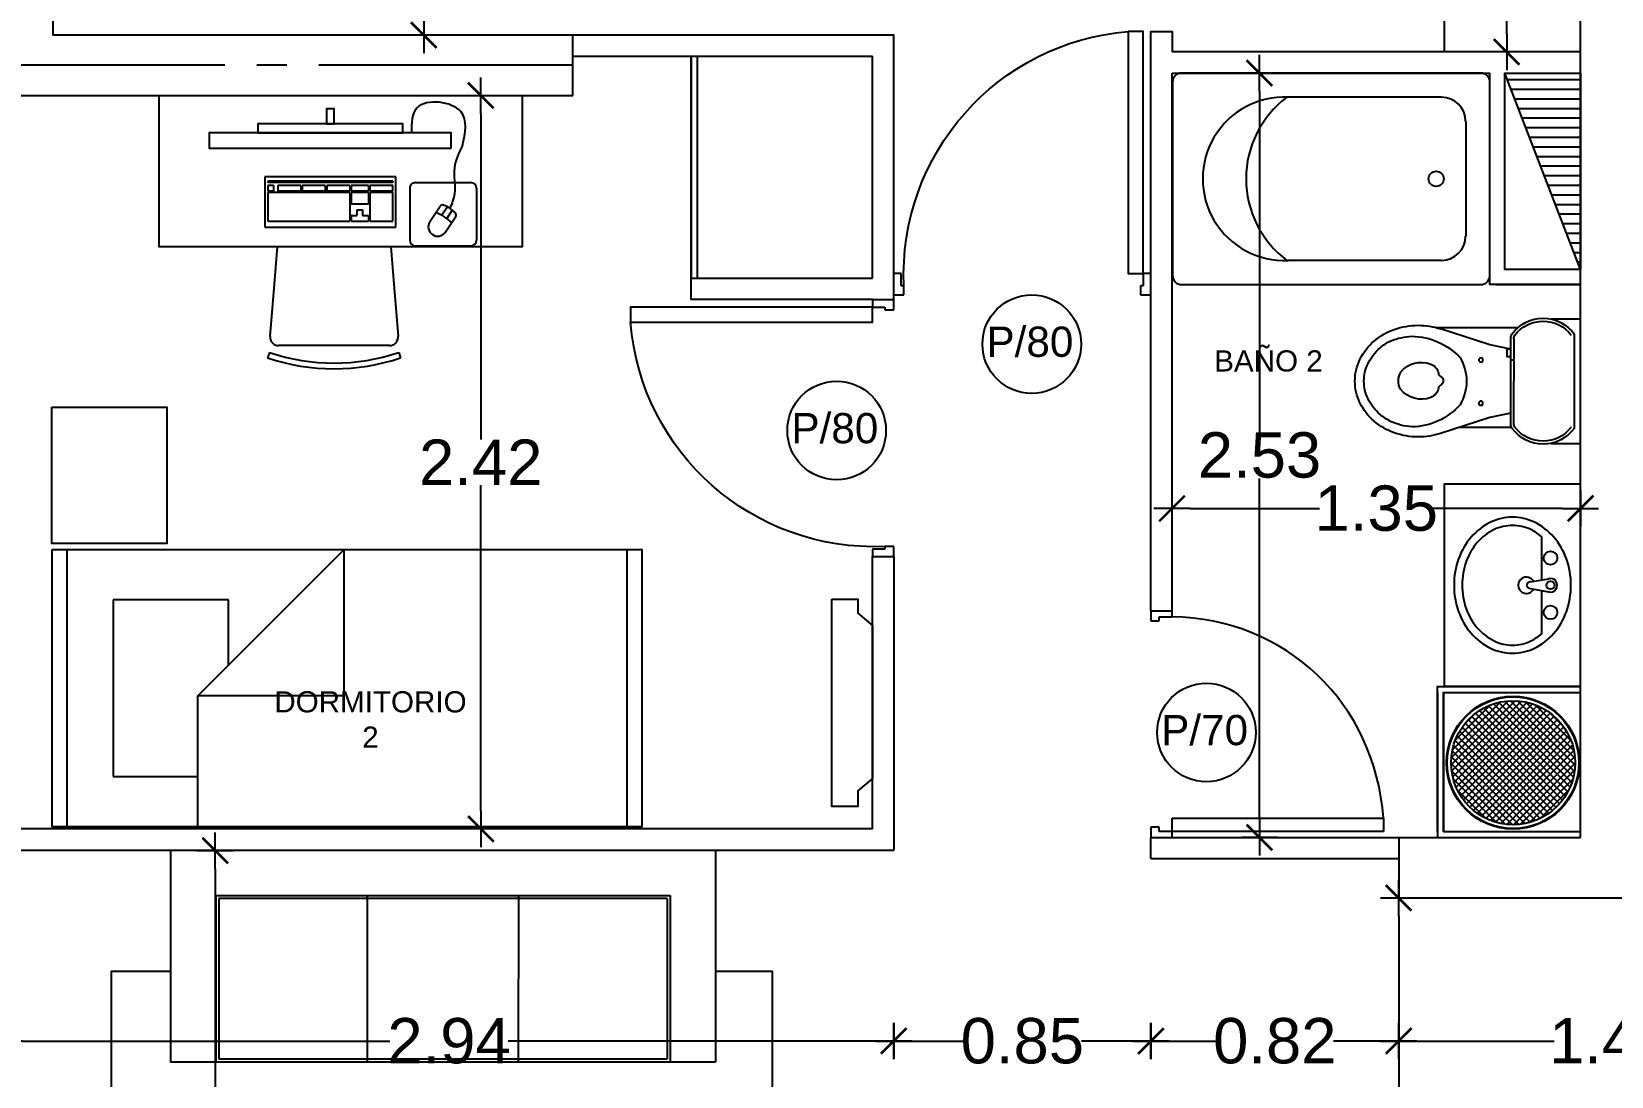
# Model space of a CAD drawing. Header units: millimetres. Extents: x 1217 to 2428, y 234 to 644.
# Drawn here: x 2354.52 to 2359.74, y 488.04 to 491.49 of the extents above; entities that cross this region are included whole.
import ezdxf

# ---------------------------------------------------------------- set-up
doc = ezdxf.new("R2010")
doc.units = ezdxf.units.MM
doc.linetypes.add('ACAD_ISO04W100', pattern=[30, 24, -3, 0, -3])
doc.layers.get('0').update_dxf_attribs({"lineweight": 5})
for name, color, linetype in [('0.1', 251, 'Continuous'), ('0.3', 6, 'Continuous'), ('ARTEFACTOS', 4, 'Continuous'), ('COTAS', 252, 'Continuous'), ('COTAS INTERIORES', 3, 'Continuous'), ('Ejes', 8, 'Continuous'), ('Muebles', 8, 'Continuous'), ('muros', 7, 'Continuous'), ('PUERTAS', 2, 'Continuous'), ('SHAFT', 3, 'Continuous'), ('Texto', 1, 'Continuous')]:
    doc.layers.add(name, color=color, linetype=linetype)
doc.styles.add('INTERARQ', font='arial.ttf')
doc.styles.get("Standard").update_dxf_attribs({"font": 'arial.ttf'})
doc.dimstyles.new('ESCALA_1-50', dxfattribs={"dimtxt": 0.15, "dimasz": 0.06, "dimexe": 0.18, "dimexo": 0.0625, "dimgap": 0, "dimtad": 0, "dimtih": 1, "dimtoh": 1, "dimzin": 0, "dimdsep": 46, "dimtxsty": 'INTERARQ', "dimblk": 'DIMTICK', "dimcen": 0, "dimse1": 1, "dimse2": 1, "dimclrd": 256, "dimclre": 1, "dimclrt": 2, "dimadec": 0, "dimazin": 0, "dimtfac": 4.5, "dimtofl": 0, "dimtmove": 2, "dimatfit": 3, "dimldrblk": 'DIMTICK', "dimfxl": 1, "dimtolj": 1, "dimtzin": 0, "dimarcsym": 0})

# ---------------------------------------------------------------- blocks, each defined once
blk = doc.blocks.new('sillon 150')
at = {"layer": 'ARTEFACTOS'}
for p, q in [((1.151, 0.05), (-0.651, 0.05)), ((-0.651, 0.05), (-0.651, -0.6515)), ((1.151, 0.05), (1.151, -0.6515)), ((1.001, -0.1), (-0.501, -0.1)), ((-0.501, -0.1), (-0.501, -0.6515)), ((0.001, -0.1), (0.001, -0.6515)), ((0.501, -0.1), (0.501, -0.6515)), ((1.001, -0.1), (1.001, -0.6515)), ((-0.501, -0.1098), (-0.501, -0.1098)), ((-0.491, -0.11), (0.991, -0.1103)), ((-0.491, -0.11), (-0.491, -0.6415)), ((0.991, -0.1103), (0.991, -0.6415)), ((-0.651, -0.6515), (-0.501, -0.6515)), ((-0.501, -0.6515), (1.001, -0.6515)), ((-0.491, -0.6415), (0.991, -0.6415)), ((1.001, -0.6515), (1.151, -0.6515))]:
    blk.add_line(p, q, dxfattribs=at)
blk = doc.blocks.new('P80')
at = {"layer": 'PUERTAS'}
for p, q in [((-0.07, 0.825), (-0.07, 0.85)), ((0, 0.85), (0, 0.8162)), ((-0.03, 0.825), (-0.07, 0.825)), ((-0.03, 0.8162), (-0.03, 0.825)), ((0, 0.8162), (-0.03, 0.8162)), ((-0.07, 0.025), (-0.03, 0.025)), ((-0.07, 0), (-0.07, 0.025)), ((-0.03, 0.0338), (0, 0.0338)), ((-0.03, 0.025), (-0.03, 0.0338)), ((0, 0.0338), (0, 0))]:
    blk.add_line(p, q, dxfattribs=at)
blk.add_lwpolyline([(-0.87, 0.075), (-0.07, 0.075), (-0.07, 0.025), (-0.87, 0.025)], close=True, dxfattribs=at)
blk.add_arc((-0.0663, 0.0108), 0.8063, 87.4193, 175.4329, dxfattribs=at)
blk = doc.blocks.new('Van1-pla')
at = {"color": 8}
for p, q in [((-2.16, 42.32), (-18.03, 42.32)), ((-1.41, 37.99), (-2.71, 45.49)), ((0.99, 37.99), (2.29, 45.49)), ((17.6, 42.32), (1.74, 42.32))]:
    blk.add_line(p, q, dxfattribs=at)
blk.add_lwpolyline([(-25.21, 31.5, 0.112687), (-23.37, 23.44, 0.103282), (-17.89, 16.3, 0.092276), (-9.94, 11.68, 0.085761), (-0.21, 10, 0.085761), (9.52, 11.68, 0.092276), (17.47, 16.3, 0.103282), (22.95, 23.44, 0.112687), (24.79, 31.5, 0.112687), (22.95, 39.56, 0.103282), (17.47, 46.7, 0.092276), (9.52, 51.32, 0.085761), (-0.21, 53, 0.085761), (-9.94, 51.32, 0.092276), (-17.89, 46.7, 0.103282), (-23.37, 39.56, 0.112687)], format="xyb", close=True, dxfattribs=at)
for points in [[(-18.03, 42.32, 0.063934), (-20.67, 38.26, 0.112687), (-22.21, 31.5, 0.112687)], [(-22.21, 31.5, 0.112687), (-20.67, 24.74, 0.103282), (-15.93, 18.57, 0.092276), (-8.94, 14.51, 0.085761), (-0.21, 13, 0.085761), (8.51, 14.51, 0.092276), (15.51, 18.57, 0.103282), (20.25, 24.74, 0.112687), (21.79, 31.5, 0.112687), (20.25, 38.26, 0.063934), (17.6, 42.32, 0.092276)]]:
    blk.add_lwpolyline(points, format="xyb", dxfattribs=at)
for centre, radius in [((-10.21, 45.49), 2.5), ((-0.21, 45.49), 1.5), ((9.79, 45.49), 2.5)]:
    blk.add_circle(centre, radius, dxfattribs=at)
for centre, radius, start, end in [((-0.21, 45.49), 2.5, 340.33287, 199.66713), ((-0.21, 36.6), 3, 118.18244, 61.81756), ((-0.21, 37.99), 1.2, 180, 0)]:
    blk.add_arc(centre, radius, start, end, dxfattribs=at)
blk = doc.blocks.new('vmxvm')
at = {"layer": 'ARTEFACTOS'}
for p, q in [((384488.8948, 7753140.0279, 0), (384489.2744, 7753140.0279, 0)), ((384488.8149, 7753139.9479, 0), (384488.8149, 7753139.8085, 0)), ((384489.3543, 7753139.9479, 0), (384489.3543, 7753139.8085, 0)), ((384488.735, 7753139.8085, 0), (384488.735, 7753139.089, 0)), ((384488.8149, 7753139.8085, 0), (384488.8146, 7753139.4288, 0)), ((384489.3543, 7753139.8085, 0), (384489.3543, 7753139.441, 0)), ((384489.4342, 7753139.089, 0), (384489.4342, 7753139.8085, 0)), ((384488.765, 7753139.059, 0), (384489.4042, 7753139.059, 0))]:
    blk.add_line(p, q, dxfattribs=at)
at = {"layer": 'ARTEFACTOS', "elevation": 0}
blk.add_lwpolyline([(384489.4342, 7753139.8085), (384489.4342, 7753140.0778, 0.414214), (384489.4042, 7753140.1078), (384488.765, 7753140.1078, 0.414214), (384488.735, 7753140.0778), (384488.735, 7753139.8085)], format="xyb", dxfattribs=at)
at = {"layer": 'ARTEFACTOS'}
blk.add_circle((384489.0846, 7753139.9305, 0), 0.025, dxfattribs=at)
for centre, radius, start, end in [((384488.8948, 7753139.9479, 0), 0.0799, 90, 180), ((384489.2744, 7753139.9479, 0), 0.0799, 0, 90), ((384489.0846, 7753139.4288, 0), 0.27, 177.4079, 2.5921), ((384489.0846, 7753139.6386, 0), 0.3366, 216.7598, 323.2402), ((384488.765, 7753139.089, 0), 0.03, 180, 270), ((384489.4042, 7753139.089, 0), 0.03, 270, 0)]:
    blk.add_arc(centre, radius, start, end, dxfattribs=at)
blk = doc.blocks.new('wc')
at = {"layer": 'ARTEFACTOS', "color": 8}
for p, q in [((0.0667, 0.3584), (-0.0303, 0.3584)), ((0.4474, 0.3297), (0.1774, 0.3297)), ((0.2693, 0.2723), (0.4328, 0.3255)), ((-0.0104, -0.0028), (-0.0104, 0.3078)), ((0.1906, 0.2929), (0.1906, 0.1525)), ((0.2006, 0.0088), (0.2006, 0.2962)), ((0.2006, 0.2586), (0.2693, 0.2723)), ((0.2006, 0.2232), (0.1906, 0.2232)), ((0.2006, 0.2584), (0.2115, 0.2584)), ((0.2006, 0.2325), (0.2115, 0.2325)), ((0.2135, 0.2564), (0.2135, 0.2345)), ((0.1906, 0.0121), (0.1906, 0.1525)), ((0.1867, 0.0003), (0.1863, 0.0003)), ((0.3689, 0.0003), (0.1987, 0.0003)), ((0.2006, 0.0464), (0.2693, 0.0327)), ((0.2693, 0.0327), (0.4328, -0.0205)), ((0.0684, -0.0537), (-0.0303, -0.0537))]:
    blk.add_line(p, q, dxfattribs=at)
for centre in [(0.2994, 0.2224), (0.2994, 0.0796)]:
    blk.add_circle(centre, 0.00699, dxfattribs=at)
for centre, radius, start, end in [((0.0933, 0.2339), 0.1272, 35.4669, 144.5331), ((0.0933, 0.2339), 0.1172, 37.3062, 142.6938), ((0.5066, 0.0988), 0.2384, 90, 108.0194), ((0.5066, 0.0988), 0.2384, 70.5417, 90), ((0.5159, 0.125), 0.2106, 49.5378, 70.5417), ((0.1706, 0.2929), 0.02, 0, 37.3062), ((0.1806, 0.2962), 0.02, 0, 35.4669), ((0.5327, 0.0739), 0.2274, 91.2506, 136.4359), ((0.5124, 0.0619), 0.2399, 69.233, 86.3288), ((0.5159, 0.125), 0.1806, 49.5378, 63.1436), ((0.5301, 0.1418), 0.1586, 25.9026, 49.5378), ((0.5301, 0.1418), 0.1886, 25.9026, 49.5378), ((0.2115, 0.2564), 0.002, 0, 90), ((0.2115, 0.2345), 0.002, 270, 0), ((0.5031, 0.1526), 0.156, 149.9827, 210.1211), ((0.4966, 0.1263), 0.0883, 39.3794, 110.9889), ((0.5522, 0.1525), 0.1341, 0, 25.9026), ((0.5522, 0.1525), 0.164, 0, 25.9026), ((0.4398, 0.1536), 0.0161, 125.934, 233.3996), ((0.4202, 0.187), 0.0227, 296.4163, 327.7225), ((0.5047, 0.167), 0.0658, 170.0192, 173.1517), ((0.4793, 0.1715), 0.0399, 110.9889, 170.0192), ((0.5102, 0.1534), 0.0618, 333.0725, 27.908), ((0.4202, 0.1202), 0.0227, 32.2775, 64.0078), ((0.5047, 0.1402), 0.0658, 186.8483, 189.9808), ((0.4793, 0.1357), 0.0399, 189.9808, 249.0111), ((0.4966, 0.1809), 0.0883, 249.0111, 321.1211), ((0.5522, 0.1525), 0.1341, 334.0974, 0), ((0.5522, 0.1525), 0.164, 334.0974, 0), ((0.5315, 0.2205), 0.2193, 221.8152, 269.0461), ((0.5301, 0.1632), 0.1586, 310.4622, 334.0974), ((0.5301, 0.1632), 0.1886, 310.4622, 334.0974), ((0.1706, 0.0121), 0.02, 322.6938, 0), ((0.1806, 0.0088), 0.02, 324.5331, 0), ((0.5116, 0.2113), 0.2107, 274.4195, 294.2912), ((0.5159, 0.18), 0.2106, 289.4583, 310.4622), ((0.5159, 0.18), 0.1806, 297.1692, 310.4622), ((0.0933, 0.0711), 0.1272, 215.4669, 324.5331), ((0.0933, 0.0711), 0.1172, 217.3062, 322.6938), ((0.5066, 0.2062), 0.2384, 251.9806, 270), ((0.5066, 0.2062), 0.2384, 270, 289.4583)]:
    blk.add_arc(centre, radius, start, end, dxfattribs=at)
blk = doc.blocks.new('Cama 1Pl')
at = {"layer": 'ARTEFACTOS'}
for p, q in [((-1.9012, -0.4572), (-1.9012, 0.4572)), ((-0.4826, 0.4572), (-0.4826, 0.0254)), ((-0.0508, 0.4572), (-0.0508, -0.4572)), ((-0.2032, 0.2921), (-0.4826, 0.2921)), ((-0.2032, -0.2921), (-0.2032, 0.2921)), ((-0.9652, -0.4572), (-0.9652, 0.0254)), ((-0.4826, 0.0254), (-0.9652, -0.4572)), ((-0.9652, 0.0254), (-0.4826, 0.0254)), ((-0.5842, -0.0762), (-0.5842, -0.2921)), ((-0.5842, -0.2921), (-0.2032, -0.2921))]:
    blk.add_line(p, q, dxfattribs=at)
blk.add_lwpolyline([(0, -0.4572), (0, 0.4572), (-1.952, 0.4572), (-1.952, -0.4572)], close=True, dxfattribs=at)
blk = doc.blocks.new('DFDFDFDFDDFGGG')
at = {"layer": 'PUERTAS'}
for p, q in [((381629.6763, 7752659.5205), (381629.6427, 7752659.5205)), ((381629.6763, 7752659.4936), (381629.6763, 7752659.5205)), ((381630.359, 7752659.5205), (381630.359, 7752659.4936)), ((381630.3927, 7752659.5205), (381630.359, 7752659.5205)), ((381629.6629, 7752659.4936), (381629.6763, 7752659.4936)), ((381629.6629, 7752659.4505), (381629.6629, 7752659.4936)), ((381630.359, 7752659.4936), (381630.3725, 7752659.4936)), ((381630.3725, 7752659.4936), (381630.3725, 7752659.4505)), ((381629.6427, 7752659.4505), (381629.6629, 7752659.4505)), ((381629.6628, 7752658.7508), (381629.6629, 7752659.4505)), ((381629.6629, 7752659.4505), (381629.7061, 7752659.4505)), ((381629.7061, 7752659.4505), (381629.706, 7752658.7508)), ((381630.3725, 7752659.4505), (381630.3927, 7752659.4505)), ((381629.706, 7752658.7508), (381629.6628, 7752658.7508))]:
    blk.add_line(p, q, dxfattribs=at)
blk.add_ellipse((381629.5787, 7752659.5294), major_axis=(-0.6336, 0.5233), ratio=0.91419, start_param=2.378631, end_param=3.775075, dxfattribs=at)
blk = doc.blocks.new('DIMTICK')
at = {"color": 1}
for p, q in [((0, 1), (0, -1)), ((-1, 0), (1, 0))]:
    blk.add_line(p, q, dxfattribs=at)
at = {"color": 3, "const_width": 0.141}
blk.add_lwpolyline([(0.707, 0.707), (-0.707, -0.707)], dxfattribs=at)
blk = doc.blocks.new('*D316')
at = {"layer": 'COTAS', "lineweight": -2, "ltscale": 3, "transparency": 16777216}
for p, q in [((2352.389, 488.7253), (2352.389, 487.5819)), ((2352.389, 486.2853), (2352.389, 487.4287))]:
    blk.add_line(p, q, dxfattribs=at)
at = {"layer": 'Defpoints', "color": 0, "ltscale": 3, "transparency": 16777216}
for p in [(2352.389, 488.7853), (2354.8036, 488.7853, 0), (2353.0784, 486.2253)]:
    blk.add_point(p, dxfattribs=at)
at = {"layer": 'COTAS', "lineweight": -2, "ltscale": 3, "transparency": 16777216, "xscale": 0.06, "yscale": 0.06, "zscale": 0.06}
for p, rotation in [((2352.389, 488.7853), 90), ((2352.389, 486.2253), 270)]:
    blk.add_blockref('DIMTICK', p, dxfattribs=dict(at, rotation=rotation))
at = {"layer": 'COTAS', "color": 2, "ltscale": 3, "transparency": 16777216, "insert": (2352.389, 487.5053), "char_height": 0.15, "attachment_point": 5, "style": 'INTERARQ'}
blk.add_mtext('\\A1;2.56', dxfattribs=at)
blk = doc.blocks.new('*D579')
at = {"layer": 'COTAS', "lineweight": -2, "ltscale": 3, "transparency": 16777216}
for p, q in [((2350.9562, 495.1033), (2350.9562, 478.6798)), ((2350.9562, 462.5893), (2350.9562, 478.5265))]:
    blk.add_line(p, q, dxfattribs=at)
at = {"layer": 'Defpoints', "color": 0, "ltscale": 3, "transparency": 16777216}
for p in [(2350.9562, 495.1633), (2355.3008, 495.1633, 0), (2355.1905, 462.5293, 0)]:
    blk.add_point(p, dxfattribs=at)
at = {"layer": 'COTAS', "lineweight": -2, "ltscale": 3, "transparency": 16777216, "xscale": 0.06, "yscale": 0.06, "zscale": 0.06}
for p, rotation in [((2350.9562, 495.1633), 90), ((2350.9562, 462.5293), 270)]:
    blk.add_blockref('DIMTICK', p, dxfattribs=dict(at, rotation=rotation))
at = {"layer": 'COTAS', "color": 2, "ltscale": 3, "transparency": 16777216, "insert": (2350.9562, 478.6032), "char_height": 0.15, "attachment_point": 5, "style": 'INTERARQ'}
blk.add_mtext('\\A1;32.63', dxfattribs=at)
blk = doc.blocks.new('*D326')
at = {"layer": 'COTAS', "lineweight": -2, "ltscale": 3, "transparency": 16777216}
for p, q in [((2352.389, 488.9153), (2352.389, 488.9753)), ((2352.389, 488.7253), (2352.389, 488.6653))]:
    blk.add_line(p, q, dxfattribs=at)
at = {"layer": 'Defpoints', "color": 0, "ltscale": 3, "transparency": 16777216}
for p in [(2355.5392, 488.8553, 0), (2352.389, 488.7853), (2355.5392, 488.7853, 0)]:
    blk.add_point(p, dxfattribs=at)
at = {"layer": 'COTAS', "lineweight": -2, "ltscale": 3, "transparency": 16777216, "xscale": 0.06, "yscale": 0.06, "zscale": 0.06}
for p, rotation in [((2352.389, 488.8553), 270), ((2352.389, 488.7853), 90)]:
    blk.add_blockref('DIMTICK', p, dxfattribs=dict(at, rotation=rotation))
at = {"layer": 'COTAS', "color": 2, "ltscale": 3, "transparency": 16777216, "insert": (2352.0558, 488.8203), "char_height": 0.15, "attachment_point": 5, "style": 'INTERARQ'}
blk.add_mtext('\\A1;0.07', dxfattribs=at)
blk = doc.blocks.new('*D330')
at = {"layer": 'COTAS', "lineweight": -2, "ltscale": 3, "transparency": 16777216}
for p, q in [((2352.389, 490.6208), (2352.389, 489.8447)), ((2352.389, 488.9153), (2352.389, 489.6914))]:
    blk.add_line(p, q, dxfattribs=at)
at = {"layer": 'Defpoints', "color": 0, "ltscale": 3, "transparency": 16777216}
for p in [(2352.389, 490.6808), (2353.0784, 490.6808, 0), (2355.5392, 488.8553, 0)]:
    blk.add_point(p, dxfattribs=at)
at = {"layer": 'COTAS', "lineweight": -2, "ltscale": 3, "transparency": 16777216, "xscale": 0.06, "yscale": 0.06, "zscale": 0.06}
for p, rotation in [((2352.389, 490.6808), 90), ((2352.389, 488.8553), 270)]:
    blk.add_blockref('DIMTICK', p, dxfattribs=dict(at, rotation=rotation))
at = {"layer": 'COTAS', "color": 2, "ltscale": 3, "transparency": 16777216, "insert": (2352.389, 489.768), "char_height": 0.15, "attachment_point": 5, "style": 'INTERARQ'}
blk.add_mtext('\\A1;1.83', dxfattribs=at)
blk = doc.blocks.new('*D341')
at = {"layer": 'COTAS INTERIORES', "lineweight": -2, "ltscale": 3, "transparency": 16777216}
for p, q in [((2355.1251, 488.7252), (2355.1251, 487.5818)), ((2355.1251, 486.2852), (2355.1251, 487.4286))]:
    blk.add_line(p, q, dxfattribs=at)
at = {"layer": 'Defpoints', "color": 0, "ltscale": 3, "transparency": 16777216}
for p in [(2354.8497, 488.7852, 0), (2355.1251, 488.7852), (2354.8497, 486.2252, 0)]:
    blk.add_point(p, dxfattribs=at)
at = {"layer": 'COTAS INTERIORES', "lineweight": -2, "ltscale": 3, "transparency": 16777216, "xscale": 0.06, "yscale": 0.06, "zscale": 0.06}
for p, rotation in [((2355.1251, 488.7852), 90), ((2355.1251, 486.2252), 270)]:
    blk.add_blockref('DIMTICK', p, dxfattribs=dict(at, rotation=rotation))
at = {"layer": 'COTAS INTERIORES', "color": 2, "ltscale": 3, "transparency": 16777216, "insert": (2355.1251, 487.5052), "char_height": 0.15, "attachment_point": 5, "style": 'INTERARQ'}
blk.add_mtext('\\A1;2.56', dxfattribs=at)
blk = doc.blocks.new('*D342')
at = {"layer": 'COTAS INTERIORES', "lineweight": -2, "ltscale": 3, "transparency": 16777216}
for p, q in [((2354.4885, 488.1557), (2355.7026, 488.1557)), ((2357.3084, 488.1557), (2356.0942, 488.1557))]:
    blk.add_line(p, q, dxfattribs=at)
at = {"layer": 'Defpoints', "color": 0, "ltscale": 3, "transparency": 16777216}
for p in [(2357.3684, 488.7852, 0), (2354.4285, 488.5926, 0), (2357.3684, 488.1557)]:
    blk.add_point(p, dxfattribs=at)
at = {"layer": 'COTAS INTERIORES', "lineweight": -2, "ltscale": 3, "transparency": 16777216, "xscale": 0.06, "yscale": 0.06, "zscale": 0.06, "rotation": 180}
blk.add_blockref('DIMTICK', (2354.4285, 488.1557), dxfattribs=at)
at = {"layer": 'COTAS INTERIORES', "lineweight": -2, "ltscale": 3, "transparency": 16777216, "xscale": 0.06, "yscale": 0.06, "zscale": 0.06}
blk.add_blockref('DIMTICK', (2357.3684, 488.1557), dxfattribs=at)
at = {"layer": 'COTAS INTERIORES', "color": 2, "ltscale": 3, "transparency": 16777216, "insert": (2355.8984, 488.1557), "char_height": 0.15, "attachment_point": 5, "style": 'INTERARQ'}
blk.add_mtext('\\A1;2.94', dxfattribs=at)
blk = doc.blocks.new('*D343')
at = {"layer": 'COTAS INTERIORES', "lineweight": -2, "ltscale": 3, "transparency": 16777216}
for p, q in [((2357.4284, 488.1557), (2357.598, 488.1557)), ((2358.1583, 488.1557), (2357.9887, 488.1557))]:
    blk.add_line(p, q, dxfattribs=at)
at = {"layer": 'Defpoints', "color": 0, "ltscale": 3, "transparency": 16777216}
for p in [(2357.3684, 488.7852, 0), (2358.2183, 488.7585, 0), (2358.2183, 488.1557)]:
    blk.add_point(p, dxfattribs=at)
at = {"layer": 'COTAS INTERIORES', "lineweight": -2, "ltscale": 3, "transparency": 16777216, "xscale": 0.06, "yscale": 0.06, "zscale": 0.06, "rotation": 180}
blk.add_blockref('DIMTICK', (2357.3684, 488.1557), dxfattribs=at)
at = {"layer": 'COTAS INTERIORES', "lineweight": -2, "ltscale": 3, "transparency": 16777216, "xscale": 0.06, "yscale": 0.06, "zscale": 0.06}
blk.add_blockref('DIMTICK', (2358.2183, 488.1557), dxfattribs=at)
at = {"layer": 'COTAS INTERIORES', "color": 2, "ltscale": 3, "transparency": 16777216, "insert": (2357.7933, 488.1557), "char_height": 0.15, "attachment_point": 5, "style": 'INTERARQ'}
blk.add_mtext('\\A1;0.85', dxfattribs=at)
blk = doc.blocks.new('*D344')
at = {"layer": 'COTAS INTERIORES', "lineweight": -2, "ltscale": 3, "transparency": 16777216}
for p, q in [((2358.2783, 488.1557), (2358.4338, 488.1557)), ((2358.9774, 488.1557), (2358.8219, 488.1557))]:
    blk.add_line(p, q, dxfattribs=at)
at = {"layer": 'Defpoints', "color": 0, "ltscale": 3, "transparency": 16777216}
for p in [(2358.2183, 488.7585, 0), (2359.0374, 488.6285, 0), (2359.0374, 488.1557)]:
    blk.add_point(p, dxfattribs=at)
at = {"layer": 'COTAS INTERIORES', "lineweight": -2, "ltscale": 3, "transparency": 16777216, "xscale": 0.06, "yscale": 0.06, "zscale": 0.06, "rotation": 180}
blk.add_blockref('DIMTICK', (2358.2183, 488.1557), dxfattribs=at)
at = {"layer": 'COTAS INTERIORES', "lineweight": -2, "ltscale": 3, "transparency": 16777216, "xscale": 0.06, "yscale": 0.06, "zscale": 0.06}
blk.add_blockref('DIMTICK', (2359.0374, 488.1557), dxfattribs=at)
at = {"layer": 'COTAS INTERIORES', "color": 2, "ltscale": 3, "transparency": 16777216, "insert": (2358.6279, 488.1557), "char_height": 0.15, "attachment_point": 5, "style": 'INTERARQ'}
blk.add_mtext('\\A1;0.82', dxfattribs=at)
blk = doc.blocks.new('*D345')
at = {"layer": 'COTAS INTERIORES', "lineweight": -2, "ltscale": 3, "transparency": 16777216}
for p, q in [((2359.0974, 488.1557), (2359.5509, 488.1557)), ((2360.3794, 488.1557), (2359.9259, 488.1557))]:
    blk.add_line(p, q, dxfattribs=at)
at = {"layer": 'Defpoints', "color": 0, "ltscale": 3, "transparency": 16777216}
for p in [(2359.0374, 488.6285), (2360.4394, 488.6285), (2360.4394, 488.1557)]:
    blk.add_point(p, dxfattribs=at)
at = {"layer": 'COTAS INTERIORES', "lineweight": -2, "ltscale": 3, "transparency": 16777216, "xscale": 0.06, "yscale": 0.06, "zscale": 0.06, "rotation": 180}
blk.add_blockref('DIMTICK', (2359.0374, 488.1557), dxfattribs=at)
at = {"layer": 'COTAS INTERIORES', "lineweight": -2, "ltscale": 3, "transparency": 16777216, "xscale": 0.06, "yscale": 0.06, "zscale": 0.06}
blk.add_blockref('DIMTICK', (2360.4394, 488.1557), dxfattribs=at)
at = {"layer": 'COTAS INTERIORES', "color": 2, "ltscale": 3, "transparency": 16777216, "insert": (2359.7384, 488.1557), "char_height": 0.15, "attachment_point": 5, "style": 'INTERARQ'}
blk.add_mtext('\\A1;1.40', dxfattribs=at)
blk = doc.blocks.new('*D353')
at = {"layer": 'COTAS INTERIORES', "lineweight": -2, "ltscale": 3, "transparency": 16777216}
for p, q in [((2357.4284, 491.7812), (2357.598, 491.7812)), ((2358.1583, 491.7812), (2357.9887, 491.7812))]:
    blk.add_line(p, q, dxfattribs=at)
at = {"layer": 'Defpoints', "color": 0, "ltscale": 3, "transparency": 16777216}
for p in [(2358.2183, 491.7812), (2357.3684, 491.5552), (2358.2183, 491.4252)]:
    blk.add_point(p, dxfattribs=at)
at = {"layer": 'COTAS INTERIORES', "lineweight": -2, "ltscale": 3, "transparency": 16777216, "xscale": 0.06, "yscale": 0.06, "zscale": 0.06, "rotation": 180}
blk.add_blockref('DIMTICK', (2357.3684, 491.7812), dxfattribs=at)
at = {"layer": 'COTAS INTERIORES', "lineweight": -2, "ltscale": 3, "transparency": 16777216, "xscale": 0.06, "yscale": 0.06, "zscale": 0.06}
blk.add_blockref('DIMTICK', (2358.2183, 491.7812), dxfattribs=at)
at = {"layer": 'COTAS INTERIORES', "color": 2, "ltscale": 3, "transparency": 16777216, "insert": (2357.7933, 491.7812), "char_height": 0.15, "attachment_point": 5, "style": 'INTERARQ'}
blk.add_mtext('\\A1;0.85', dxfattribs=at)
blk = doc.blocks.new('*D354')
at = {"layer": 'COTAS INTERIORES', "lineweight": -2, "ltscale": 3, "transparency": 16777216}
for p, q in [((2359.0374, 488.5685), (2359.0374, 486.7037)), ((2359.0374, 484.6857), (2359.0374, 486.5505))]:
    blk.add_line(p, q, dxfattribs=at)
at = {"layer": 'Defpoints', "color": 0, "ltscale": 3, "transparency": 16777216}
for p in [(2359.0374, 488.6285, 0), (2359.0374, 484.6257, 0), (2359.0374, 484.6257)]:
    blk.add_point(p, dxfattribs=at)
at = {"layer": 'COTAS INTERIORES', "lineweight": -2, "ltscale": 3, "transparency": 16777216, "xscale": 0.06, "yscale": 0.06, "zscale": 0.06}
for p, rotation in [((2359.0374, 488.6285), 90), ((2359.0374, 484.6257), 270)]:
    blk.add_blockref('DIMTICK', p, dxfattribs=dict(at, rotation=rotation))
at = {"layer": 'COTAS INTERIORES', "color": 2, "ltscale": 3, "transparency": 16777216, "insert": (2359.0374, 486.6271), "char_height": 0.15, "attachment_point": 5, "style": 'INTERARQ'}
blk.add_mtext('\\A1;4.00', dxfattribs=at)
blk = doc.blocks.new('*D355')
at = {"layer": 'COTAS INTERIORES', "lineweight": -2, "ltscale": 3, "transparency": 16777216}
for p, q in [((2358.3483, 489.916), (2358.7751, 489.916)), ((2359.5784, 489.916), (2359.1517, 489.916))]:
    blk.add_line(p, q, dxfattribs=at)
at = {"layer": 'Defpoints', "color": 0, "ltscale": 3, "transparency": 16777216}
for p in [(2358.2883, 489.9989, 0), (2359.6384, 489.9989, 0), (2359.6384, 489.916)]:
    blk.add_point(p, dxfattribs=at)
at = {"layer": 'COTAS INTERIORES', "lineweight": -2, "ltscale": 3, "transparency": 16777216, "xscale": 0.06, "yscale": 0.06, "zscale": 0.06, "rotation": 180}
blk.add_blockref('DIMTICK', (2358.2883, 489.916), dxfattribs=at)
at = {"layer": 'COTAS INTERIORES', "lineweight": -2, "ltscale": 3, "transparency": 16777216, "xscale": 0.06, "yscale": 0.06, "zscale": 0.06}
blk.add_blockref('DIMTICK', (2359.6384, 489.916), dxfattribs=at)
at = {"layer": 'COTAS INTERIORES', "color": 2, "ltscale": 3, "transparency": 16777216, "insert": (2358.9634, 489.916), "char_height": 0.15, "attachment_point": 5, "style": 'INTERARQ'}
blk.add_mtext('\\A1;1.35', dxfattribs=at)
blk = doc.blocks.new('*D356')
at = {"layer": 'COTAS INTERIORES', "lineweight": -2, "ltscale": 3, "transparency": 16777216}
for p, q in [((2358.5773, 491.2952), (2358.5773, 490.1685)), ((2358.5773, 488.8885), (2358.5773, 490.0152))]:
    blk.add_line(p, q, dxfattribs=at)
at = {"layer": 'Defpoints', "color": 0, "ltscale": 3, "transparency": 16777216}
for p in [(2359.077, 491.3552, 0), (2358.5773, 488.8285), (2359.1244, 488.8285, 0)]:
    blk.add_point(p, dxfattribs=at)
at = {"layer": 'COTAS INTERIORES', "lineweight": -2, "ltscale": 3, "transparency": 16777216, "xscale": 0.06, "yscale": 0.06, "zscale": 0.06}
for p, rotation in [((2358.5773, 491.3552), 90), ((2358.5773, 488.8285), 270)]:
    blk.add_blockref('DIMTICK', p, dxfattribs=dict(at, rotation=rotation))
at = {"layer": 'COTAS INTERIORES', "color": 2, "ltscale": 3, "transparency": 16777216, "insert": (2358.5773, 490.0918), "char_height": 0.15, "attachment_point": 5, "style": 'INTERARQ'}
blk.add_mtext('\\A1;2.53', dxfattribs=at)
blk = doc.blocks.new('*D360')
at = {"layer": 'COTAS INTERIORES', "lineweight": -2, "ltscale": 3, "transparency": 16777216}
for p, q in [((2359.3944, 493.8651), (2359.3944, 492.7517)), ((2359.3944, 491.4851), (2359.3944, 492.5985))]:
    blk.add_line(p, q, dxfattribs=at)
at = {"layer": 'Defpoints', "color": 0, "ltscale": 3, "transparency": 16777216}
for p in [(2359.2879, 493.9251, 0), (2359.2878, 491.4251, 0), (2359.3944, 491.4251)]:
    blk.add_point(p, dxfattribs=at)
at = {"layer": 'COTAS INTERIORES', "lineweight": -2, "ltscale": 3, "transparency": 16777216, "xscale": 0.06, "yscale": 0.06, "zscale": 0.06}
for p, rotation in [((2359.3944, 493.9251), 90), ((2359.3944, 491.4251), 270)]:
    blk.add_blockref('DIMTICK', p, dxfattribs=dict(at, rotation=rotation))
at = {"layer": 'COTAS INTERIORES', "color": 2, "ltscale": 3, "transparency": 16777216, "insert": (2359.3944, 492.6751), "char_height": 0.15, "attachment_point": 5, "style": 'INTERARQ'}
blk.add_mtext('\\A1;2.50', dxfattribs=at)
blk = doc.blocks.new('*D695')
at = {"layer": 'COTAS', "lineweight": -2, "ltscale": 3, "transparency": 16777216}
for p, q in [((2355.8147, 494.1784), (2355.8147, 492.9362)), ((2355.8147, 491.5408), (2355.8147, 492.7831))]:
    blk.add_line(p, q, dxfattribs=at)
at = {"layer": 'Defpoints', "color": 0, "ltscale": 3, "transparency": 16777216}
for p in [(2355.3717, 494.2384, 0), (2355.3717, 491.4808, 0), (2355.8147, 491.4808)]:
    blk.add_point(p, dxfattribs=at)
at = {"layer": 'COTAS', "lineweight": -2, "ltscale": 3, "transparency": 16777216, "xscale": 0.06, "yscale": 0.06, "zscale": 0.06}
for p, rotation in [((2355.8147, 494.2384), 90), ((2355.8147, 491.4808), 270)]:
    blk.add_blockref('DIMTICK', p, dxfattribs=dict(at, rotation=rotation))
at = {"layer": 'COTAS', "color": 2, "ltscale": 3, "transparency": 16777216, "insert": (2355.8147, 492.8596), "char_height": 0.15, "attachment_point": 5, "style": 'INTERARQ'}
blk.add_mtext('\\A1;2.76', dxfattribs=at)
blk = doc.blocks.new('*D696')
at = {"layer": 'COTAS', "lineweight": -2, "ltscale": 3, "transparency": 16777216}
for p, q in [((2356.0032, 491.2208), (2356.0032, 490.1441)), ((2356.0032, 488.9168), (2356.0032, 489.9935))]:
    blk.add_line(p, q, dxfattribs=at)
at = {"layer": 'Defpoints', "color": 0, "ltscale": 3, "transparency": 16777216}
for p in [(2354.7785, 491.2808, 0), (2354.7785, 488.8568, 0), (2356.0032, 488.8568)]:
    blk.add_point(p, dxfattribs=at)
at = {"layer": 'COTAS', "lineweight": -2, "ltscale": 3, "transparency": 16777216, "xscale": 0.06, "yscale": 0.06, "zscale": 0.06}
for p, rotation in [((2356.0032, 491.2808), 90), ((2356.0032, 488.8568), 270)]:
    blk.add_blockref('DIMTICK', p, dxfattribs=dict(at, rotation=rotation))
at = {"layer": 'COTAS', "color": 2, "ltscale": 3, "transparency": 16777216, "insert": (2356.0032, 490.0688), "char_height": 0.15, "attachment_point": 5, "style": 'INTERARQ'}
blk.add_mtext('\\A1;2.42', dxfattribs=at)

msp = doc.modelspace()

# ---------------------------------------------------------------- hatches: boundary and pattern name
at = {"layer": '0.1'}
h = msp.add_hatch(dxfattribs=at)
h.set_pattern_fill('ANSI37', color=256, scale=0.005, angle=-180, style=0)
h.set_pattern_definition([(225, (2330.128191, 504.101485), (0.011225237, -0.011225237), []), (315, (2330.128191, 504.101485), (0.011225237, 0.011225237), [])])
h.paths.add_polyline_path([(2359.21059, 489.0755, 0.0189559), (2359.21118, 489.05997), (2359.62001, 489.06014, 0.0187556), (2359.62059, 489.0755, 1)])
h.paths.add_polyline_path([(2359.21118, 489.05997, 0.0963417), (2359.2319, 488.98449), (2359.59928, 488.98449, 0.0965438), (2359.62001, 489.06014)])
h.paths.add_polyline_path([(2359.2319, 488.98449, 0.6205603), (2359.59928, 488.98449)])
at = {"layer": 'SHAFT'}
h = msp.add_hatch(dxfattribs=at)
h.set_pattern_fill('ANSI31', color=256, scale=0.01, angle=-225, style=0)
h.set_pattern_definition([(180, (7755476.1971, -384068.411407), (-4e-17, -0.03174976396298), [])])
h.paths.add_polyline_path([(2359.6384, 491.35522), (2359.6384, 490.70599), (2359.3887, 491.35522)])

# ---------------------------------------------------------------- linework, layer by layer
at = {"ltscale": 3, "elevation": 0}
msp.add_lwpolyline([(2359.3887, 491.35522), (2359.6384, 491.35522), (2359.6384, 490.70599), (2359.3887, 490.70599)], close=True, dxfattribs=at)
at = {"layer": '0.1', "elevation": 0}
for points in [[(2359.63843, 491.42514), (2359.18896, 491.42514), (2359.18896, 492.42434), (2359.63843, 492.42434)], [(2359.6384, 489.32762), (2359.18893, 489.32762), (2359.18893, 489.99683), (2359.6384, 489.99683)], [(2359.16586, 488.84856), (2359.16586, 489.32762), (2359.63841, 489.32762)], [(2359.16586, 489.30762), (2359.16586, 488.82856), (2359.63841, 488.82856)], [(2359.18586, 489.30762), (2359.18586, 488.84856), (2359.63841, 488.84856)], [(2359.18586, 488.84856), (2359.18586, 489.30762), (2359.63841, 489.30762)]]:
    msp.add_lwpolyline(points, dxfattribs=at)
at = {"layer": '0.1', "linetype": 'ByBlock', "elevation": 0}
msp.add_lwpolyline([(2359.6384, 490.70599), (2359.3887, 491.35522)], dxfattribs=at)
at = {"layer": '0.1'}
for radius in [0.21974, 0.2175, 0.205]:
    msp.add_circle((2359.41559, 489.0755, 0), radius, dxfattribs=at)
at = {"layer": '0.3'}
for p, q in [((2357.36838, 490.81081, 0), (2357.36838, 491.48083, 0)), ((2357.36838, 490.60676, 0), (2357.36838, 491.48083, 0)), ((2357.29835, 490.81081, 0), (2357.29835, 491.41083, 0)), ((2357.29838, 490.81081, 0), (2357.29838, 491.41083, 0)), ((2357.29838, 490.67676, 0), (2357.29838, 491.41083, 0)), ((2358.21833, 489.57767, 0), (2358.21834, 491.42519, 0)), ((2358.28833, 489.57767, 0), (2358.28833, 491.35522, 0)), ((2357.29838, 488.85676, 0), (2357.29838, 489.75676, 0)), ((2357.29838, 488.85676), (2354.38846, 488.85675, 0)), ((2354.38846, 488.78677, 0), (2357.36835, 488.78677)), ((2358.21833, 488.75856, 0), (2358.21833, 488.82856, 0))]:
    msp.add_line(p, q, dxfattribs=at)
at = {"layer": '0.3', "elevation": 0}
for points in [[(2357.36835, 491.48083), (2357.36835, 491.48083), (2356.3076, 491.48083)], [(2358.21834, 491.42519), (2358.2183, 491.49218), (2358.2883, 491.49218), (2358.2883, 491.42519)], [(2356.3076, 491.41083), (2357.29835, 491.41083)], [(2359.63841, 491.42514), (2358.2883, 491.42519)], [(2358.28833, 491.35522), (2359.33876, 491.35522)], [(2359.6384, 490.65605), (2359.33876, 490.65605), (2359.33876, 491.35522)], [(2359.6384, 491.35522), (2359.6384, 490.70599), (2359.3887, 490.70599), (2359.3887, 491.35522), (2359.6384, 491.35522)], [(2359.35865, 490.65605), (2359.6384, 490.65605)], [(2358.21833, 489.57767), (2358.28833, 489.57767)], [(2358.21833, 488.82856), (2359.03744, 488.82856)], [(2358.21833, 488.75856), (2359.03744, 488.75856)], [(2358.21833, 488.75855), (2358.28833, 488.75855)]]:
    msp.add_lwpolyline(points, dxfattribs=at)
at = {"layer": '0.3'}
for points in [[(2357.29838, 490.60676), (2356.69838, 490.60676), (2356.69838, 490.67676), (2357.29838, 490.67676)], [(2357.29835, 490.60676), (2357.36838, 490.60676)], [(2357.29838, 489.75676), (2357.36838, 489.75676)], [(2357.36838, 489.75676), (2357.36838, 488.78677)]]:
    msp.add_lwpolyline(points, dxfattribs=at)
at = {"layer": 'ARTEFACTOS'}
for p, q in [((2355.722, 491.01244, 0), (2355.28975, 491.01242, 0)), ((2355.28975, 491.01242, 0), (2355.28976, 490.84617, 0)), ((2355.7125, 490.99819, 0), (2355.29925, 490.99817, 0)), ((2355.29925, 490.99817, 0), (2355.29925, 490.99342, 0)), ((2355.7125, 490.99344, 0), (2355.29925, 490.99342, 0)), ((2355.29925, 490.98392, 0), (2355.29926, 490.96492, 0)), ((2355.31825, 490.98392, 0), (2355.29925, 490.98392, 0)), ((2355.31825, 490.98392, 0), (2355.31826, 490.96492, 0)), ((2355.4085, 490.98393, 0), (2355.3325, 490.98392, 0)), ((2355.3325, 490.98392, 0), (2355.33251, 490.96492, 0)), ((2355.4085, 490.98393, 0), (2355.40851, 490.96493, 0)), ((2355.41325, 490.98393, 0), (2355.41326, 490.96493, 0)), ((2355.48925, 490.98393, 0), (2355.41325, 490.98393, 0)), ((2355.48925, 490.98393, 0), (2355.48926, 490.96493, 0)), ((2355.57, 490.98394, 0), (2355.494, 490.98393, 0)), ((2355.494, 490.98393, 0), (2355.49401, 490.96493, 0)), ((2355.57, 490.98394, 0), (2355.57001, 490.96494, 0)), ((2355.63175, 490.98394, 0), (2355.57475, 490.98394, 0)), ((2355.57475, 490.98394, 0), (2355.57476, 490.96494, 0)), ((2355.63175, 490.98394, 0), (2355.63176, 490.96494, 0)), ((2355.6365, 490.98394, 0), (2355.63651, 490.96494, 0)), ((2355.7125, 490.98394, 0), (2355.6365, 490.98394, 0)), ((2355.7125, 490.99819, 0), (2355.7125, 490.99344, 0)), ((2355.71251, 490.96494, 0), (2355.7125, 490.98394, 0)), ((2355.72201, 490.84619, 0), (2355.722, 491.01244, 0)), ((2355.7874, 490.99305, 0), (2355.96999, 490.99306, 0)), ((2355.31826, 490.96492, 0), (2355.29926, 490.96492, 0)), ((2355.57001, 490.96019, 0), (2355.29926, 490.96017, 0)), ((2355.29926, 490.96017, 0), (2355.29926, 490.86517, 0)), ((2355.40851, 490.96493, 0), (2355.33251, 490.96492, 0)), ((2355.48926, 490.96493, 0), (2355.41326, 490.96493, 0)), ((2355.57001, 490.96494, 0), (2355.49401, 490.96493, 0)), ((2355.57001, 490.96019, 0), (2355.57001, 490.86519, 0)), ((2355.63176, 490.96494, 0), (2355.57476, 490.96494, 0)), ((2355.63176, 490.96019, 0), (2355.57476, 490.96019, 0)), ((2355.57476, 490.96019, 0), (2355.57476, 490.92219, 0)), ((2355.63176, 490.96019, 0), (2355.63176, 490.92219, 0)), ((2355.71251, 490.96494, 0), (2355.63651, 490.96494, 0)), ((2355.63651, 490.96019, 0), (2355.63651, 490.86519, 0)), ((2355.71251, 490.96019, 0), (2355.63651, 490.96019, 0)), ((2355.71251, 490.86519, 0), (2355.71251, 490.96019, 0)), ((2355.76841, 490.97404, 0), (2355.76841, 490.80304, 0)), ((2355.98899, 490.97406, 0), (2355.989, 490.80306, 0)), ((2355.63176, 490.92219, 0), (2355.57476, 490.92219, 0)), ((2355.57476, 490.88419, 0), (2355.59376, 490.88419, 0)), ((2355.57476, 490.88419, 0), (2355.57476, 490.86519, 0)), ((2355.59376, 490.90319, 0), (2355.61276, 490.90319, 0)), ((2355.59376, 490.90319, 0), (2355.59376, 490.88419, 0)), ((2355.61276, 490.90319, 0), (2355.61276, 490.88419, 0)), ((2355.61276, 490.88419, 0), (2355.63176, 490.88419, 0)), ((2355.63176, 490.88419, 0), (2355.63176, 490.86519, 0)), ((2355.83405, 490.86268, 0), (2355.86902, 490.91518, 0)), ((2355.89321, 490.91293, 0), (2355.87483, 490.88534, 0)), ((2355.88544, 490.82845, 0), (2355.92041, 490.88094, 0)), ((2355.90902, 490.9024, 0), (2355.89064, 490.8748, 0)), ((2355.28976, 490.84617, 0), (2355.72201, 490.84619, 0)), ((2355.29926, 490.86517, 0), (2355.57001, 490.86519, 0)), ((2355.57476, 490.86519, 0), (2355.63176, 490.86519, 0)), ((2355.63651, 490.86519, 0), (2355.71251, 490.86519, 0)), ((2355.31978, 490.6443, 0), (2355.33096, 490.78081, 0)), ((2355.70555, 490.78083, 0), (2355.71675, 490.64432, 0)), ((2355.78742, 490.78405, 0), (2355.97, 490.78406, 0)), ((2355.3067, 490.48476, 0), (2355.31978, 490.6443, 0)), ((2355.71675, 490.64432, 0), (2355.72984, 490.48478, 0)), ((2355.70142, 490.45425, 0), (2355.33513, 490.45423, 0))]:
    msp.add_line(p, q, dxfattribs=at)
at = {"layer": 'ARTEFACTOS', "elevation": 0}
for points in [[(2356.69841, 491.41083), (2356.69841, 490.67676)], [(2356.71838, 491.41083), (2356.71838, 490.67676)], [(2356.13986, 491.28083), (2356.13986, 490.78083), (2354.93986, 490.78083), (2354.93986, 491.28083)], [(2355.74588, 491.15714), (2355.74588, 491.18714), (2355.26588, 491.18714), (2355.26588, 491.15714), (2355.74588, 491.15714)], [(2355.51838, 491.18714), (2355.51838, 491.23714), (2355.49338, 491.23714), (2355.49338, 491.18714), (2355.51838, 491.18714)], [(2355.90588, 491.10714), (2355.90588, 491.15714), (2355.10588, 491.15714), (2355.10588, 491.10714), (2355.90588, 491.10714)], [(2355.30453, 490.43182), (2355.29842, 490.41383)], [(2355.73203, 490.43184), (2355.73813, 490.41385)], [(2357.16341, 489.61592), (2357.24991, 489.61593), (2357.24991, 489.56983), (2357.29838, 489.52951), (2357.29839, 489.02297), (2357.24993, 488.98264), (2357.24993, 488.93079), (2357.16343, 488.93079), (2357.16341, 489.61592)], [(2354.97739, 488.38571), (2354.78187, 488.38571), (2354.78187, 487.74184)], [(2356.9676, 487.74184), (2356.9676, 488.38571), (2356.77939, 488.38571)]]:
    msp.add_lwpolyline(points, dxfattribs=at)
msp.add_lwpolyline([(2354.58496, 490.25059), (2354.96496, 490.25059), (2354.96496, 489.80059), (2354.58496, 489.80059)], close=True, dxfattribs=at)
at = {"layer": 'ARTEFACTOS'}
for centre, radius, start, end in [((2355.78741, 490.97405, 0), 0.019, 90.00299, 180.00299), ((2355.96999, 490.97406, 0), 0.019, 0.00299, 90.00299), ((2355.82603, 490.79495, 0), 0.10272, 38.8364, 73.82105), ((2355.87693, 490.90991, 0), 0.0095, 69.58455, 146.32872), ((2355.84441, 490.82255, 0), 0.10272, 43.0729, 69.58455), ((2355.91251, 490.88621, 0), 0.0095, 326.32872, 43.0729), ((2355.86058, 490.84682, 0), 0.03091, 149.11275, 323.5447), ((2355.78741, 490.80305, 0), 0.019, 180.00299, 270.00299), ((2355.97, 490.80306, 0), 0.019, 270.00299, 0.00299), ((2355.33513, 490.48273, 0), 0.0285, 175.91738, 270.00299), ((2355.70141, 490.48275, 0), 0.0285, 270.00299, 4.08861), ((2355.51824, 491.06146, 0), 0.68393, 251.25148, 288.75451), ((2355.51824, 491.06146, 0), 0.66493, 251.25148, 288.75451)]:
    msp.add_arc(centre, radius, start, end, dxfattribs=at)
for points in [[(2355.94292, 491.11565, 0), (2355.9379, 491.22678, 0), (2355.79244, 491.24015, 0), (2355.77379, 491.15714, 0)], [(2355.94292, 491.11565, 0), (2355.91617, 491.04212, 0), (2355.91617, 490.95605, 0), (2355.90136, 490.90803, 0)]]:
    msp.add_spline(points, degree=3, dxfattribs=at)
at = {"layer": 'COTAS', "ltscale": 3}
for points in [[(2356.69838, 490.67676), (2356.69838, 491.41083)], [(2357.29838, 490.67676), (2357.29838, 491.41083)]]:
    msp.add_lwpolyline(points, dxfattribs=at)
at = {"layer": 'Ejes', "linetype": 'ACAD_ISO04W100', "ltscale": 0.035, "elevation": 0}
msp.add_lwpolyline([(2356.3076, 491.38083), (2350.42715, 491.38083)], dxfattribs=at)
at = {"layer": 'muros'}
for p, q in [((2354.58846, 494.36129, 0), (2354.58846, 491.48083, 0)), ((2359.63841, 488.82855, 0), (2359.63841, 493.92516, 0)), ((2356.3076, 491.28083, 0), (2356.3076, 491.48083, 0)), ((2359.03744, 488.82855, 0), (2359.63841, 488.82855, 0))]:
    msp.add_line(p, q, dxfattribs=at)
at = {"layer": 'muros', "elevation": 0}
for points in [[(2356.3076, 491.48083), (2354.58844, 491.48083)], [(2354.38846, 491.28083), (2356.3076, 491.28083)], [(2359.03744, 488.82855), (2359.03744, 488.62856), (2360.43937, 488.62855)]]:
    msp.add_lwpolyline(points, dxfattribs=at)
at = {"layer": 'Texto'}
for centre in [(2357.82446, 490.45922, 0), (2357.17965, 490.17361, 0), (2358.40185, 489.17562)]:
    msp.add_circle(centre, 0.16297, dxfattribs=at)

# ---------------------------------------------------------------- block references
at = {"layer": '0.1', "extrusion": (0, 0, -1), "xscale": 0.9988165753526749, "yscale": 0.9988165753526749, "zscale": -0.9988165753526749}
msp.add_blockref('wc', (-2359.60811, 490.18448, 0), dxfattribs=at)
at = {"layer": '0.1'}
for name, p, xscale, yscale, zscale, rotation in [('Van1-pla', (2359.13039, 489.66032, 0), 0.008989348791202377, 0.008989348791202377, 0.008989348791202377, 270), ('DFDFDFDFDDFGGG', (7745843.05053, -380689.18421, 0), 0.9988165753526749, 0.9988165753526749, 0.9988165753526749, 90.00000000000001)]:
    msp.add_blockref(name, p, dxfattribs=dict(at, xscale=xscale, yscale=yscale, zscale=zscale, rotation=rotation))
at = {"layer": 'ARTEFACTOS', "yscale": 0.9999925657630349, "zscale": 0.9999925657630349}
for name, p, xscale, rotation in [('vmxvm', (-7750723.1304, 384977.23185, 0), 0.9999925657630349, 270), ('sillon 150', (2356.1284, 488.73676, 0), -0.9999925657630364, 359.9982109173233)]:
    msp.add_blockref(name, p, dxfattribs=dict(at, xscale=xscale, rotation=rotation))
at = {"layer": 'Ejes', "xscale": -0.9999925657630349, "yscale": 0.9999925657630349, "zscale": 0.9999925657630349}
for p, rotation in [((2358.21815, 490.62218, 0), 90), ((2357.36838, 490.60676), 180)]:
    msp.add_blockref('P80', p, dxfattribs=dict(at, rotation=rotation))
at = {"layer": 'Muebles', "xscale": 0.9999925657630349, "yscale": 0.9999925657630349, "zscale": 0.9999925657630349, "rotation": 180}
msp.add_blockref('Cama 1Pl', (2354.58496, 489.322, 0), dxfattribs=at)

# ---------------------------------------------------------------- texts
at = {"layer": 'Texto', "attachment_point": 5}
for s, insert, char_height, width in [('P/80', (2357.81843, 490.46639, 0), 0.099999, 3.0886563), ('BAÑO 2', (2358.60698, 490.40317, 0), 0.069999, 0.4782868), ('P/80', (2357.17362, 490.18077, 0), 0.099999, 3.0886563), ('DORMITORIO 2', (2355.63858, 489.21847, 0), 0.0699995, 0.4782868), ('P/70', (2358.39581, 489.18278), 0.099999, 3.0886563)]:
    msp.add_mtext(s, dxfattribs=dict(at, insert=insert, char_height=char_height, width=width))

# ---------------------------------------------------------------- dimensions: what is measured, and where the dimension line sits
at = {"layer": 'COTAS', "ltscale": 3}
dim = msp.add_linear_dim(base=(2350.95617, 495.16328), p1=(2355.19045, 462.52928, 0), p2=(2355.30082, 495.16328, 0), angle=90, dimstyle='ESCALA_1-50', dxfattribs=at)
dim.commit()
dim.dimension.update_dxf_attribs({"geometry": '*D579', "text_midpoint": (2350.95617, 478.60317), "dimtype": 160})
for base, p1, p2, picture, middle in [((2355.81473, 491.48083, 0), (2355.37169, 494.23844, 0), (2355.37169, 491.48083, 0), '*D695', (2355.81473, 492.85964, 0)), ((2356.00321, 488.85675, 0), (2354.77852, 491.28083, 0), (2354.77853, 488.85675), '*D696', (2356.00321, 490.06879, 0)), ((2352.38897, 490.6808), (2355.53919, 488.85526, 0), (2353.07842, 490.6808, 0), '*D330', (2352.38897, 489.76803)), ((2352.38897, 488.78527, 0), (2355.53919, 488.85526, 0), (2355.53919, 488.78527, 0), '*D326', (2352.05579, 488.82026, 0)), ((2352.38897, 488.78527, 0), (2353.07842, 486.22527, 0), (2354.80364, 488.78527, 0), '*D316', (2352.38897, 487.50527, 0))]:
    dim = msp.add_linear_dim(base=base, p1=p1, p2=p2, angle=90, dimstyle='ESCALA_1-50', dxfattribs=at)
    dim.commit()
    dim.dimension.update_dxf_attribs({"geometry": picture, "text_midpoint": middle})
at = {"layer": 'COTAS INTERIORES', "ltscale": 3}
for base, p1, p2, picture, middle in [((2359.39439, 491.42511), (2359.28794, 493.92513, 0), (2359.28784, 491.42511, 0), '*D360', (2359.39439, 492.67512)), ((2358.57727, 488.82851), (2359.07704, 491.35518, 0), (2359.12436, 488.82851, 0), '*D356', (2358.57727, 490.09184)), ((2355.12513, 488.78523), (2354.84974, 486.22523, 0), (2354.84974, 488.78523, 0), '*D341', (2355.12513, 487.50523)), ((2359.03744, 484.6257), (2359.03744, 488.62852, 0), (2359.03744, 484.6257, 0), '*D354', (2359.03744, 486.62711))]:
    dim = msp.add_linear_dim(base=base, p1=p1, p2=p2, angle=270, dimstyle='ESCALA_1-50', dxfattribs=at)
    dim.commit()
    dim.dimension.update_dxf_attribs({"geometry": picture, "text_midpoint": middle})
for base, p1, p2, picture, middle in [((2358.21834, 491.78122), (2357.36835, 491.55517), (2358.21834, 491.42515), '*D353', (2357.79334, 491.78122)), ((2359.63841, 489.91604), (2358.28833, 489.99891, 0), (2359.63841, 489.99891, 0), '*D355', (2358.96337, 489.91604)), ((2357.36835, 488.15574), (2354.42846, 488.59259, 0), (2357.36835, 488.78523, 0), '*D342', (2355.89841, 488.15574)), ((2358.21833, 488.15574), (2357.36835, 488.78523, 0), (2358.21833, 488.75851, 0), '*D343', (2357.79334, 488.15574)), ((2359.03744, 488.15574), (2358.21833, 488.75851, 0), (2359.03744, 488.62852, 0), '*D344', (2358.62788, 488.15574)), ((2360.43937, 488.15574, 0), (2359.03744, 488.62852, 0), (2360.43937, 488.62851, 0), '*D345', (2359.7384, 488.15574, 0))]:
    dim = msp.add_linear_dim(base=base, p1=p1, p2=p2, dimstyle='ESCALA_1-50', dxfattribs=at)
    dim.commit()
    dim.dimension.update_dxf_attribs({"geometry": picture, "text_midpoint": middle})

doc.saveas('drawing.dxf')
